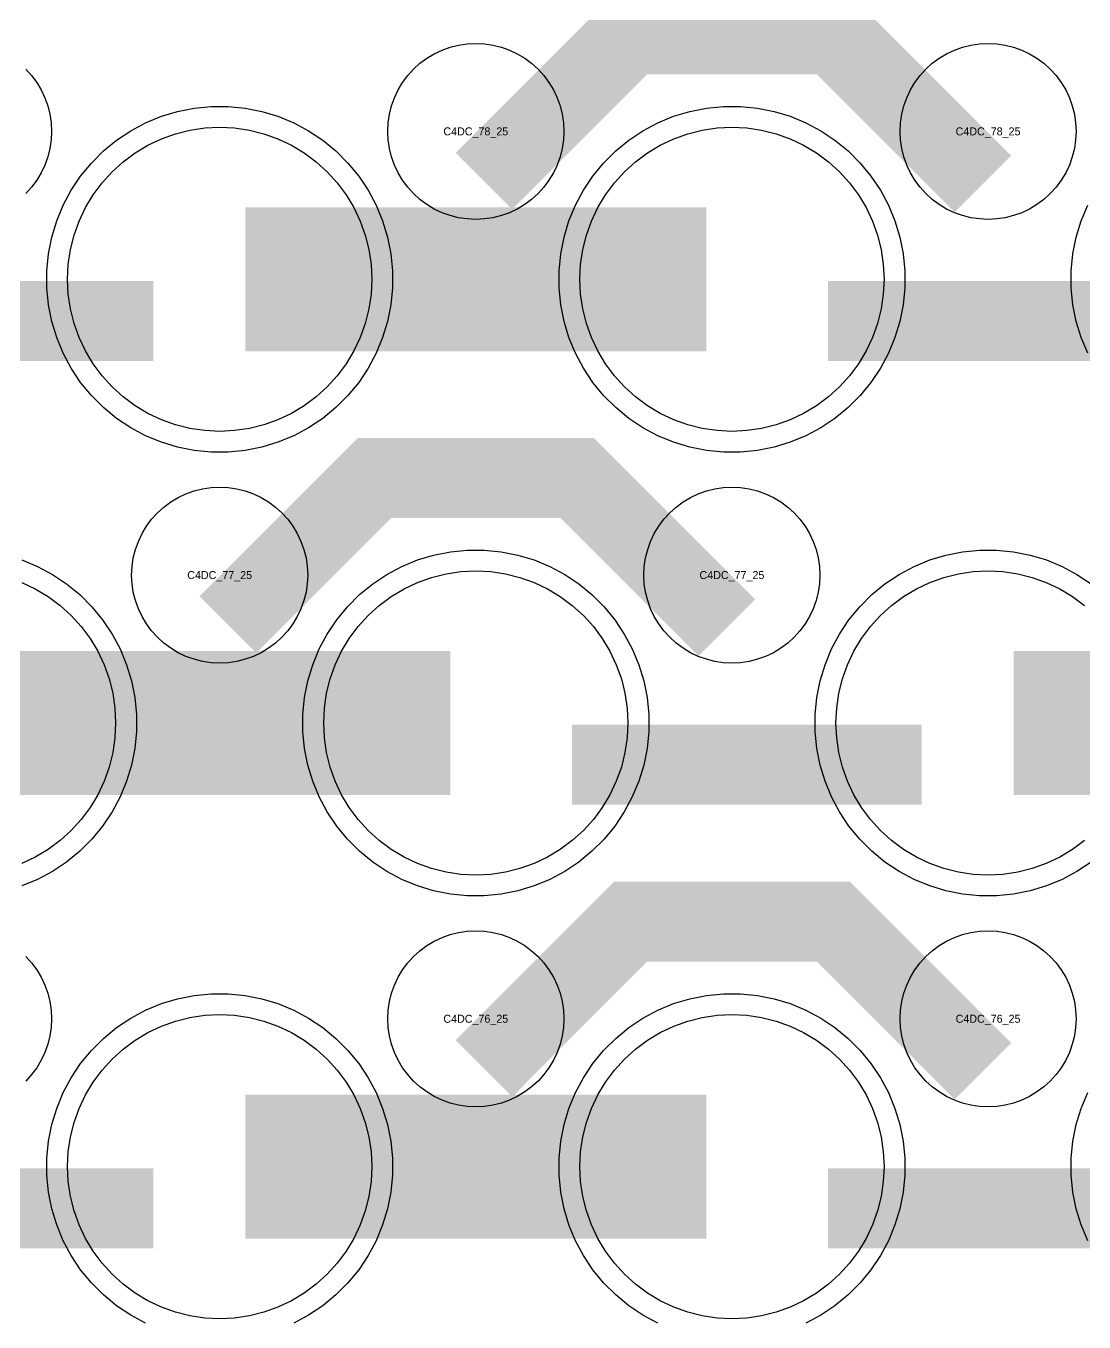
# Model space of a CAD drawing. Extents: x -11880 to 11880, y -14992 to 14992.
# Drawn here: x -4060.5 to -3730, y -4357.2 to -3952.4 of the extents above; entities that cross this region are included whole.
import ezdxf
from ezdxf.enums import TextEntityAlignment as Align

# ---------------------------------------------------------------- set-up
doc = ezdxf.new("R2010")
doc.units = 0
doc.header["$MEASUREMENT"] = 0
for name, color, linetype in [('GDS_775_DT_237', 138, 'CONTINUOUS'), ('RDL1_FS', 34, 'CONTINUOUS'), ('RDL_BS', 160, 'CONTINUOUS')]:
    doc.layers.add(name, color=color, linetype=linetype)

msp = doc.modelspace()

# ---------------------------------------------------------------- linework, layer by layer
at = {"layer": 'RDL1_FS'}
for points in [[(-4000, -4079.074), (-4004.657, -4078.845), (-4009.268, -4078.161), (-4013.791, -4077.029), (-4018.181, -4075.457), (-4022.395, -4073.465), (-4026.395, -4071.067), (-4030.14, -4068.289), (-4033.594, -4065.159), (-4036.724, -4061.705), (-4039.502, -4057.96), (-4041.9, -4053.96), (-4043.892, -4049.746), (-4045.464, -4045.356), (-4046.596, -4040.833), (-4047.28, -4036.222), (-4047.509, -4031.565), (-4047.28, -4026.908), (-4046.596, -4022.297), (-4045.464, -4017.774), (-4043.892, -4013.384), (-4041.9, -4009.17), (-4039.502, -4005.17), (-4036.724, -4001.425), (-4033.594, -3997.971), (-4030.14, -3994.841), (-4026.395, -3992.063), (-4022.395, -3989.665), (-4018.181, -3987.673), (-4013.791, -3986.101), (-4009.268, -3984.969), (-4004.657, -3984.285), (-4000, -3984.056), (-3995.343, -3984.285), (-3990.732, -3984.969), (-3986.209, -3986.101), (-3981.819, -3987.673), (-3977.605, -3989.665), (-3973.605, -3992.063), (-3969.86, -3994.841), (-3966.406, -3997.971), (-3963.276, -4001.425), (-3960.498, -4005.17), (-3958.1, -4009.17), (-3956.108, -4013.384), (-3954.536, -4017.774), (-3953.404, -4022.297), (-3952.72, -4026.908), (-3952.491, -4031.565), (-3952.72, -4036.222), (-3953.404, -4040.833), (-3954.536, -4045.356), (-3956.108, -4049.746), (-3958.1, -4053.96), (-3960.498, -4057.96), (-3963.276, -4061.705), (-3966.406, -4065.159), (-3969.86, -4068.289), (-3973.605, -4071.067), (-3977.605, -4073.465), (-3981.819, -4075.457), (-3986.209, -4077.029), (-3990.732, -4078.161), (-3995.343, -4078.845)], [(-3840, -4079.074), (-3844.657, -4078.845), (-3849.268, -4078.161), (-3853.791, -4077.029), (-3858.181, -4075.457), (-3862.395, -4073.465), (-3866.395, -4071.067), (-3870.14, -4068.289), (-3873.594, -4065.159), (-3876.724, -4061.705), (-3879.502, -4057.96), (-3881.9, -4053.96), (-3883.892, -4049.746), (-3885.464, -4045.356), (-3886.596, -4040.833), (-3887.28, -4036.222), (-3887.509, -4031.565), (-3887.28, -4026.908), (-3886.596, -4022.297), (-3885.464, -4017.774), (-3883.892, -4013.384), (-3881.9, -4009.17), (-3879.502, -4005.17), (-3876.724, -4001.425), (-3873.594, -3997.971), (-3870.14, -3994.841), (-3866.395, -3992.063), (-3862.395, -3989.665), (-3858.181, -3987.673), (-3853.791, -3986.101), (-3849.268, -3984.969), (-3844.657, -3984.285), (-3840, -3984.056), (-3835.343, -3984.285), (-3830.732, -3984.969), (-3826.209, -3986.101), (-3821.819, -3987.673), (-3817.605, -3989.665), (-3813.605, -3992.063), (-3809.86, -3994.841), (-3806.406, -3997.971), (-3803.276, -4001.425), (-3800.498, -4005.17), (-3798.1, -4009.17), (-3796.108, -4013.384), (-3794.536, -4017.774), (-3793.404, -4022.297), (-3792.72, -4026.908), (-3792.491, -4031.565), (-3792.72, -4036.222), (-3793.404, -4040.833), (-3794.536, -4045.356), (-3796.108, -4049.746), (-3798.1, -4053.96), (-3800.498, -4057.96), (-3803.276, -4061.705), (-3806.406, -4065.159), (-3809.86, -4068.289), (-3813.605, -4071.067), (-3817.605, -4073.465), (-3821.819, -4075.457), (-3826.209, -4077.029), (-3830.732, -4078.161), (-3835.343, -4078.845)], [(-3920, -4217.639), (-3924.657, -4217.41), (-3929.268, -4216.726), (-3933.791, -4215.594), (-3938.181, -4214.022), (-3942.395, -4212.03), (-3946.395, -4209.632), (-3950.14, -4206.854), (-3953.594, -4203.724), (-3956.724, -4200.27), (-3959.502, -4196.525), (-3961.9, -4192.525), (-3963.892, -4188.311), (-3965.464, -4183.921), (-3966.596, -4179.398), (-3967.28, -4174.787), (-3967.509, -4170.13), (-3967.28, -4165.473), (-3966.596, -4160.862), (-3965.464, -4156.339), (-3963.892, -4151.949), (-3961.9, -4147.735), (-3959.502, -4143.735), (-3956.724, -4139.99), (-3953.594, -4136.536), (-3950.14, -4133.406), (-3946.395, -4130.628), (-3942.395, -4128.23), (-3938.181, -4126.238), (-3933.791, -4124.666), (-3929.268, -4123.534), (-3924.657, -4122.85), (-3920, -4122.621), (-3915.343, -4122.85), (-3910.732, -4123.534), (-3906.209, -4124.666), (-3901.819, -4126.238), (-3897.605, -4128.23), (-3893.605, -4130.628), (-3889.86, -4133.406), (-3886.406, -4136.536), (-3883.276, -4139.99), (-3880.498, -4143.735), (-3878.1, -4147.735), (-3876.108, -4151.949), (-3874.536, -4156.339), (-3873.404, -4160.862), (-3872.72, -4165.473), (-3872.491, -4170.13), (-3872.72, -4174.787), (-3873.404, -4179.398), (-3874.536, -4183.921), (-3876.108, -4188.311), (-3878.1, -4192.525), (-3880.498, -4196.525), (-3883.276, -4200.27), (-3886.406, -4203.724), (-3889.86, -4206.854), (-3893.605, -4209.632), (-3897.605, -4212.03), (-3901.819, -4214.022), (-3906.209, -4215.594), (-3910.732, -4216.726), (-3915.343, -4217.41)]]:
    msp.add_lwpolyline(points, close=True, dxfattribs=at)
for points in [[(-3991.998, -4031.565, 45, 45, 0), (-3919.998, -4031.565, 45, 45, 0)], [(-3919.998, -4031.565, 45, 45, 0), (-3847.998, -4031.565, 45, 45, 0)], [(-4071.998, -4170.13, 45, 45, 0), (-3999.998, -4170.13, 45, 45, 0)], [(-3999.998, -4170.13, 45, 45, 0), (-3927.998, -4170.13, 45, 45, 0)], [(-3751.998, -4170.13, 45, 45, 0), (-3679.998, -4170.13, 45, 45, 0)]]:
    msp.add_lwpolyline(points, format="xyseb", dxfattribs=at)
for points in [[(-3729.86, -4206.854), (-3733.605, -4209.632), (-3737.605, -4212.03), (-3741.819, -4214.022), (-3746.209, -4215.594), (-3750.732, -4216.726), (-3755.343, -4217.41), (-3760, -4217.639), (-3764.657, -4217.41), (-3769.268, -4216.726), (-3773.791, -4215.594), (-3778.181, -4214.022), (-3782.395, -4212.03), (-3786.395, -4209.632), (-3790.14, -4206.854), (-3793.594, -4203.724), (-3796.724, -4200.27), (-3799.502, -4196.525), (-3801.9, -4192.525), (-3803.892, -4188.311), (-3805.464, -4183.921), (-3806.596, -4179.398), (-3807.28, -4174.787), (-3807.509, -4170.13), (-3807.28, -4165.473), (-3806.596, -4160.862), (-3805.464, -4156.339), (-3803.892, -4151.949), (-3801.9, -4147.735), (-3799.502, -4143.735), (-3796.724, -4139.99), (-3793.594, -4136.536), (-3790.14, -4133.406), (-3786.395, -4130.628), (-3782.395, -4128.23), (-3778.181, -4126.238), (-3773.791, -4124.666), (-3769.268, -4123.534), (-3764.657, -4122.85), (-3760, -4122.621), (-3755.343, -4122.85), (-3750.732, -4123.534), (-3746.209, -4124.666), (-3741.819, -4126.238), (-3737.605, -4128.23), (-3733.605, -4130.628), (-3729.86, -4133.406)], [(-4061.819, -4126.238), (-4057.605, -4128.23), (-4053.605, -4130.628), (-4049.86, -4133.406), (-4046.406, -4136.536), (-4043.276, -4139.99), (-4040.498, -4143.735), (-4038.1, -4147.735), (-4036.108, -4151.949), (-4034.536, -4156.339), (-4033.404, -4160.862), (-4032.72, -4165.473), (-4032.491, -4170.13), (-4032.72, -4174.787), (-4033.404, -4179.398), (-4034.536, -4183.921), (-4036.108, -4188.311), (-4038.1, -4192.525), (-4040.498, -4196.525), (-4043.276, -4200.27), (-4046.406, -4203.724), (-4049.86, -4206.854), (-4053.605, -4209.632), (-4057.605, -4212.03), (-4061.819, -4214.022)]]:
    msp.add_lwpolyline(points, dxfattribs=at)
at = {"layer": 'RDL1_FS', "color": 240, "true_color": 0xed1f24}
for points in [[(-4000, -4356.204), (-4004.657, -4355.975), (-4009.268, -4355.291), (-4013.791, -4354.159), (-4018.181, -4352.587), (-4022.395, -4350.595), (-4026.395, -4348.197), (-4030.14, -4345.419), (-4033.594, -4342.289), (-4036.724, -4338.835), (-4039.502, -4335.09), (-4041.9, -4331.09), (-4043.892, -4326.876), (-4045.464, -4322.486), (-4046.596, -4317.963), (-4047.28, -4313.352), (-4047.509, -4308.695), (-4047.28, -4304.038), (-4046.596, -4299.427), (-4045.464, -4294.904), (-4043.892, -4290.514), (-4041.9, -4286.3), (-4039.502, -4282.3), (-4036.724, -4278.555), (-4033.594, -4275.101), (-4030.14, -4271.971), (-4026.395, -4269.193), (-4022.395, -4266.795), (-4018.181, -4264.803), (-4013.791, -4263.231), (-4009.268, -4262.099), (-4004.657, -4261.415), (-4000, -4261.186), (-3995.343, -4261.415), (-3990.732, -4262.099), (-3986.209, -4263.231), (-3981.819, -4264.803), (-3977.605, -4266.795), (-3973.605, -4269.193), (-3969.86, -4271.971), (-3966.406, -4275.101), (-3963.276, -4278.555), (-3960.498, -4282.3), (-3958.1, -4286.3), (-3956.108, -4290.514), (-3954.536, -4294.904), (-3953.404, -4299.427), (-3952.72, -4304.038), (-3952.491, -4308.695), (-3952.72, -4313.352), (-3953.404, -4317.963), (-3954.536, -4322.486), (-3956.108, -4326.876), (-3958.1, -4331.09), (-3960.498, -4335.09), (-3963.276, -4338.835), (-3966.406, -4342.289), (-3969.86, -4345.419), (-3973.605, -4348.197), (-3977.605, -4350.595), (-3981.819, -4352.587), (-3986.209, -4354.159), (-3990.732, -4355.291), (-3995.343, -4355.975)], [(-3840, -4356.204), (-3844.657, -4355.975), (-3849.268, -4355.291), (-3853.791, -4354.159), (-3858.181, -4352.587), (-3862.395, -4350.595), (-3866.395, -4348.197), (-3870.14, -4345.419), (-3873.594, -4342.289), (-3876.724, -4338.835), (-3879.502, -4335.09), (-3881.9, -4331.09), (-3883.892, -4326.876), (-3885.464, -4322.486), (-3886.596, -4317.963), (-3887.28, -4313.352), (-3887.509, -4308.695), (-3887.28, -4304.038), (-3886.596, -4299.427), (-3885.464, -4294.904), (-3883.892, -4290.514), (-3881.9, -4286.3), (-3879.502, -4282.3), (-3876.724, -4278.555), (-3873.594, -4275.101), (-3870.14, -4271.971), (-3866.395, -4269.193), (-3862.395, -4266.795), (-3858.181, -4264.803), (-3853.791, -4263.231), (-3849.268, -4262.099), (-3844.657, -4261.415), (-3840, -4261.186), (-3835.343, -4261.415), (-3830.732, -4262.099), (-3826.209, -4263.231), (-3821.819, -4264.803), (-3817.605, -4266.795), (-3813.605, -4269.193), (-3809.86, -4271.971), (-3806.406, -4275.101), (-3803.276, -4278.555), (-3800.498, -4282.3), (-3798.1, -4286.3), (-3796.108, -4290.514), (-3794.536, -4294.904), (-3793.404, -4299.427), (-3792.72, -4304.038), (-3792.491, -4308.695), (-3792.72, -4313.352), (-3793.404, -4317.963), (-3794.536, -4322.486), (-3796.108, -4326.876), (-3798.1, -4331.09), (-3800.498, -4335.09), (-3803.276, -4338.835), (-3806.406, -4342.289), (-3809.86, -4345.419), (-3813.605, -4348.197), (-3817.605, -4350.595), (-3821.819, -4352.587), (-3826.209, -4354.159), (-3830.732, -4355.291), (-3835.343, -4355.975)]]:
    msp.add_lwpolyline(points, close=True, dxfattribs=at)
for points in [[(-3991.998, -4308.695, 45, 45, 0), (-3919.998, -4308.695, 45, 45, 0)], [(-3919.998, -4308.695, 45, 45, 0), (-3847.998, -4308.695, 45, 45, 0)]]:
    msp.add_lwpolyline(points, format="xyseb", dxfattribs=at)
at = {"layer": 'RDL_BS'}
for points in [[(-3917.438, -4000.879, 25, 25, 0), (-3871.623, -3955.064, 25, 25, 0), (-3838.07, -3955.064, 25, 25, 0)], [(-3761.599, -4001.778, 25, 25, 0), (-3808.313, -3955.064, 25, 25, 0), (-3838.071, -3955.064, 25, 25, 0)], [(-4129.984, -4044.578, 25, 25, 0), (-4020.719, -4044.578, 25, 25, 0)], [(-3809.984, -4044.578, 25, 25, 0), (-3700.719, -4044.578, 25, 25, 0)], [(-3997.438, -4139.444, 25, 25, 0), (-3951.623, -4093.629, 25, 25, 0), (-3918.07, -4093.629, 25, 25, 0)], [(-3841.599, -4140.343, 25, 25, 0), (-3888.313, -4093.629, 25, 25, 0), (-3918.071, -4093.629, 25, 25, 0)], [(-3889.984, -4183.143, 25, 25, 0), (-3780.719, -4183.143, 25, 25, 0)], [(-3917.438, -4278.009, 25, 25, 0), (-3871.623, -4232.194, 25, 25, 0), (-3838.07, -4232.194, 25, 25, 0)], [(-3761.599, -4278.908, 25, 25, 0), (-3808.313, -4232.194, 25, 25, 0), (-3838.071, -4232.194, 25, 25, 0)]]:
    msp.add_lwpolyline(points, format="xyseb", dxfattribs=at)
for points in [[(-3920, -4012.871), (-3922.693, -4012.739), (-3925.365, -4012.343), (-3927.984, -4011.686), (-3930.519, -4010.779), (-3932.956, -4009.627), (-3935.28, -4008.234), (-3937.443, -4006.631), (-3939.442, -4004.819), (-3941.254, -4002.82), (-3942.857, -4000.657), (-3944.25, -3998.333), (-3945.402, -3995.896), (-3946.309, -3993.361), (-3946.966, -3990.742), (-3947.362, -3988.07), (-3947.494, -3985.377), (-3947.362, -3982.684), (-3946.966, -3980.012), (-3946.309, -3977.393), (-3945.402, -3974.858), (-3944.25, -3972.421), (-3942.857, -3970.097), (-3941.254, -3967.934), (-3939.442, -3965.935), (-3937.443, -3964.123), (-3935.28, -3962.52), (-3932.956, -3961.127), (-3930.519, -3959.975), (-3927.984, -3959.068), (-3925.365, -3958.411), (-3922.693, -3958.015), (-3920, -3957.883), (-3917.307, -3958.015), (-3914.635, -3958.411), (-3912.016, -3959.068), (-3909.481, -3959.975), (-3907.044, -3961.127), (-3904.72, -3962.52), (-3902.557, -3964.123), (-3900.558, -3965.935), (-3898.746, -3967.934), (-3897.143, -3970.097), (-3895.75, -3972.421), (-3894.598, -3974.858), (-3893.691, -3977.393), (-3893.034, -3980.012), (-3892.638, -3982.684), (-3892.506, -3985.377), (-3892.638, -3988.07), (-3893.034, -3990.742), (-3893.691, -3993.361), (-3894.598, -3995.896), (-3895.75, -3998.333), (-3897.143, -4000.657), (-3898.746, -4002.82), (-3900.558, -4004.819), (-3902.557, -4006.631), (-3904.72, -4008.234), (-3907.044, -4009.627), (-3909.481, -4010.779), (-3912.016, -4011.686), (-3914.635, -4012.343), (-3917.307, -4012.739)], [(-3760, -4012.871), (-3762.693, -4012.739), (-3765.365, -4012.343), (-3767.984, -4011.686), (-3770.519, -4010.779), (-3772.956, -4009.627), (-3775.28, -4008.234), (-3777.443, -4006.631), (-3779.442, -4004.819), (-3781.254, -4002.82), (-3782.857, -4000.657), (-3784.25, -3998.333), (-3785.402, -3995.896), (-3786.309, -3993.361), (-3786.966, -3990.742), (-3787.362, -3988.07), (-3787.494, -3985.377), (-3787.362, -3982.684), (-3786.966, -3980.012), (-3786.309, -3977.393), (-3785.402, -3974.858), (-3784.25, -3972.421), (-3782.857, -3970.097), (-3781.254, -3967.934), (-3779.442, -3965.935), (-3777.443, -3964.123), (-3775.28, -3962.52), (-3772.956, -3961.127), (-3770.519, -3959.975), (-3767.984, -3959.068), (-3765.365, -3958.411), (-3762.693, -3958.015), (-3760, -3957.883), (-3757.307, -3958.015), (-3754.635, -3958.411), (-3752.016, -3959.068), (-3749.481, -3959.975), (-3747.044, -3961.127), (-3744.72, -3962.52), (-3742.557, -3964.123), (-3740.558, -3965.935), (-3738.746, -3967.934), (-3737.143, -3970.097), (-3735.75, -3972.421), (-3734.598, -3974.858), (-3733.691, -3977.393), (-3733.034, -3980.012), (-3732.638, -3982.684), (-3732.506, -3985.377), (-3732.638, -3988.07), (-3733.034, -3990.742), (-3733.691, -3993.361), (-3734.598, -3995.896), (-3735.75, -3998.333), (-3737.143, -4000.657), (-3738.746, -4002.82), (-3740.558, -4004.819), (-3742.557, -4006.631), (-3744.72, -4008.234), (-3747.044, -4009.627), (-3749.481, -4010.779), (-3752.016, -4011.686), (-3754.635, -4012.343), (-3757.307, -4012.739)], [(-4002.644, -4085.565), (-4007.938, -4085.048), (-4013.165, -4084.002), (-4018.205, -4082.471), (-4023.115, -4080.44), (-4027.777, -4077.948), (-4032.191, -4075.001), (-4036.292, -4071.639), (-4040.074, -4067.857), (-4043.436, -4063.756), (-4046.383, -4059.342), (-4048.875, -4054.68), (-4050.906, -4049.77), (-4052.437, -4044.73), (-4053.483, -4039.503), (-4054, -4034.209), (-4054, -4028.921), (-4053.483, -4023.627), (-4052.437, -4018.4), (-4050.906, -4013.36), (-4048.875, -4008.45), (-4046.383, -4003.788), (-4043.436, -3999.374), (-4040.074, -3995.273), (-4036.292, -3991.491), (-4032.191, -3988.129), (-4027.777, -3985.182), (-4023.115, -3982.69), (-4018.205, -3980.659), (-4013.165, -3979.128), (-4007.938, -3978.082), (-4002.644, -3977.565), (-3997.356, -3977.565), (-3992.062, -3978.082), (-3986.835, -3979.128), (-3981.795, -3980.659), (-3976.885, -3982.69), (-3972.223, -3985.182), (-3967.809, -3988.129), (-3963.708, -3991.491), (-3959.926, -3995.273), (-3956.564, -3999.374), (-3953.617, -4003.788), (-3951.125, -4008.45), (-3949.094, -4013.36), (-3947.563, -4018.4), (-3946.517, -4023.627), (-3946, -4028.921), (-3946, -4034.209), (-3946.517, -4039.503), (-3947.563, -4044.73), (-3949.094, -4049.77), (-3951.125, -4054.68), (-3953.617, -4059.342), (-3956.564, -4063.756), (-3959.926, -4067.857), (-3963.708, -4071.639), (-3967.809, -4075.001), (-3972.223, -4077.948), (-3976.885, -4080.44), (-3981.795, -4082.471), (-3986.835, -4084.002), (-3992.062, -4085.048), (-3997.356, -4085.565)], [(-3842.644, -4085.565), (-3847.938, -4085.048), (-3853.165, -4084.002), (-3858.205, -4082.471), (-3863.115, -4080.44), (-3867.777, -4077.948), (-3872.191, -4075.001), (-3876.292, -4071.639), (-3880.074, -4067.857), (-3883.436, -4063.756), (-3886.383, -4059.342), (-3888.875, -4054.68), (-3890.906, -4049.77), (-3892.437, -4044.73), (-3893.483, -4039.503), (-3894, -4034.209), (-3894, -4028.921), (-3893.483, -4023.627), (-3892.437, -4018.4), (-3890.906, -4013.36), (-3888.875, -4008.45), (-3886.383, -4003.788), (-3883.436, -3999.374), (-3880.074, -3995.273), (-3876.292, -3991.491), (-3872.191, -3988.129), (-3867.777, -3985.182), (-3863.115, -3982.69), (-3858.205, -3980.659), (-3853.165, -3979.128), (-3847.938, -3978.082), (-3842.644, -3977.565), (-3837.356, -3977.565), (-3832.062, -3978.082), (-3826.835, -3979.128), (-3821.795, -3980.659), (-3816.885, -3982.69), (-3812.223, -3985.182), (-3807.809, -3988.129), (-3803.708, -3991.491), (-3799.926, -3995.273), (-3796.564, -3999.374), (-3793.617, -4003.788), (-3791.125, -4008.45), (-3789.094, -4013.36), (-3787.563, -4018.4), (-3786.517, -4023.627), (-3786, -4028.921), (-3786, -4034.209), (-3786.517, -4039.503), (-3787.563, -4044.73), (-3789.094, -4049.77), (-3791.125, -4054.68), (-3793.617, -4059.342), (-3796.564, -4063.756), (-3799.926, -4067.857), (-3803.708, -4071.639), (-3807.809, -4075.001), (-3812.223, -4077.948), (-3816.885, -4080.44), (-3821.795, -4082.471), (-3826.835, -4084.002), (-3832.062, -4085.048), (-3837.356, -4085.565)], [(-4000, -4151.436), (-4002.693, -4151.304), (-4005.365, -4150.908), (-4007.984, -4150.251), (-4010.519, -4149.344), (-4012.956, -4148.192), (-4015.28, -4146.799), (-4017.443, -4145.196), (-4019.442, -4143.384), (-4021.254, -4141.385), (-4022.857, -4139.222), (-4024.25, -4136.898), (-4025.402, -4134.461), (-4026.309, -4131.926), (-4026.966, -4129.307), (-4027.362, -4126.635), (-4027.494, -4123.942), (-4027.362, -4121.249), (-4026.966, -4118.577), (-4026.309, -4115.958), (-4025.402, -4113.423), (-4024.25, -4110.986), (-4022.857, -4108.662), (-4021.254, -4106.499), (-4019.442, -4104.5), (-4017.443, -4102.688), (-4015.28, -4101.085), (-4012.956, -4099.692), (-4010.519, -4098.54), (-4007.984, -4097.633), (-4005.365, -4096.976), (-4002.693, -4096.58), (-4000, -4096.448), (-3997.307, -4096.58), (-3994.635, -4096.976), (-3992.016, -4097.633), (-3989.481, -4098.54), (-3987.044, -4099.692), (-3984.72, -4101.085), (-3982.557, -4102.688), (-3980.558, -4104.5), (-3978.746, -4106.499), (-3977.143, -4108.662), (-3975.75, -4110.986), (-3974.598, -4113.423), (-3973.691, -4115.958), (-3973.034, -4118.577), (-3972.638, -4121.249), (-3972.506, -4123.942), (-3972.638, -4126.635), (-3973.034, -4129.307), (-3973.691, -4131.926), (-3974.598, -4134.461), (-3975.75, -4136.898), (-3977.143, -4139.222), (-3978.746, -4141.385), (-3980.558, -4143.384), (-3982.557, -4145.196), (-3984.72, -4146.799), (-3987.044, -4148.192), (-3989.481, -4149.344), (-3992.016, -4150.251), (-3994.635, -4150.908), (-3997.307, -4151.304)], [(-3840, -4151.436), (-3842.693, -4151.304), (-3845.365, -4150.908), (-3847.984, -4150.251), (-3850.519, -4149.344), (-3852.956, -4148.192), (-3855.28, -4146.799), (-3857.443, -4145.196), (-3859.442, -4143.384), (-3861.254, -4141.385), (-3862.857, -4139.222), (-3864.25, -4136.898), (-3865.402, -4134.461), (-3866.309, -4131.926), (-3866.966, -4129.307), (-3867.362, -4126.635), (-3867.494, -4123.942), (-3867.362, -4121.249), (-3866.966, -4118.577), (-3866.309, -4115.958), (-3865.402, -4113.423), (-3864.25, -4110.986), (-3862.857, -4108.662), (-3861.254, -4106.499), (-3859.442, -4104.5), (-3857.443, -4102.688), (-3855.28, -4101.085), (-3852.956, -4099.692), (-3850.519, -4098.54), (-3847.984, -4097.633), (-3845.365, -4096.976), (-3842.693, -4096.58), (-3840, -4096.448), (-3837.307, -4096.58), (-3834.635, -4096.976), (-3832.016, -4097.633), (-3829.481, -4098.54), (-3827.044, -4099.692), (-3824.72, -4101.085), (-3822.557, -4102.688), (-3820.558, -4104.5), (-3818.746, -4106.499), (-3817.143, -4108.662), (-3815.75, -4110.986), (-3814.598, -4113.423), (-3813.691, -4115.958), (-3813.034, -4118.577), (-3812.638, -4121.249), (-3812.506, -4123.942), (-3812.638, -4126.635), (-3813.034, -4129.307), (-3813.691, -4131.926), (-3814.598, -4134.461), (-3815.75, -4136.898), (-3817.143, -4139.222), (-3818.746, -4141.385), (-3820.558, -4143.384), (-3822.557, -4145.196), (-3824.72, -4146.799), (-3827.044, -4148.192), (-3829.481, -4149.344), (-3832.016, -4150.251), (-3834.635, -4150.908), (-3837.307, -4151.304)], [(-3922.644, -4224.13), (-3927.938, -4223.613), (-3933.165, -4222.567), (-3938.205, -4221.036), (-3943.115, -4219.005), (-3947.777, -4216.513), (-3952.191, -4213.566), (-3956.292, -4210.204), (-3960.074, -4206.422), (-3963.436, -4202.321), (-3966.383, -4197.907), (-3968.875, -4193.245), (-3970.906, -4188.335), (-3972.437, -4183.295), (-3973.483, -4178.068), (-3974, -4172.774), (-3974, -4167.486), (-3973.483, -4162.192), (-3972.437, -4156.965), (-3970.906, -4151.925), (-3968.875, -4147.015), (-3966.383, -4142.353), (-3963.436, -4137.939), (-3960.074, -4133.838), (-3956.292, -4130.056), (-3952.191, -4126.694), (-3947.777, -4123.747), (-3943.115, -4121.255), (-3938.205, -4119.224), (-3933.165, -4117.693), (-3927.938, -4116.647), (-3922.644, -4116.13), (-3917.356, -4116.13), (-3912.062, -4116.647), (-3906.835, -4117.693), (-3901.795, -4119.224), (-3896.885, -4121.255), (-3892.223, -4123.747), (-3887.809, -4126.694), (-3883.708, -4130.056), (-3879.926, -4133.838), (-3876.564, -4137.939), (-3873.617, -4142.353), (-3871.125, -4147.015), (-3869.094, -4151.925), (-3867.563, -4156.965), (-3866.517, -4162.192), (-3866, -4167.486), (-3866, -4172.774), (-3866.517, -4178.068), (-3867.563, -4183.295), (-3869.094, -4188.335), (-3871.125, -4193.245), (-3873.617, -4197.907), (-3876.564, -4202.321), (-3879.926, -4206.422), (-3883.708, -4210.204), (-3887.809, -4213.566), (-3892.223, -4216.513), (-3896.885, -4219.005), (-3901.795, -4221.036), (-3906.835, -4222.567), (-3912.062, -4223.613), (-3917.356, -4224.13)], [(-3920, -4290.001), (-3922.693, -4289.869), (-3925.365, -4289.473), (-3927.984, -4288.816), (-3930.519, -4287.909), (-3932.956, -4286.757), (-3935.28, -4285.364), (-3937.443, -4283.761), (-3939.442, -4281.949), (-3941.254, -4279.95), (-3942.857, -4277.787), (-3944.25, -4275.463), (-3945.402, -4273.026), (-3946.309, -4270.491), (-3946.966, -4267.872), (-3947.362, -4265.2), (-3947.494, -4262.507), (-3947.362, -4259.814), (-3946.966, -4257.142), (-3946.309, -4254.523), (-3945.402, -4251.988), (-3944.25, -4249.551), (-3942.857, -4247.227), (-3941.254, -4245.064), (-3939.442, -4243.065), (-3937.443, -4241.253), (-3935.28, -4239.65), (-3932.956, -4238.257), (-3930.519, -4237.105), (-3927.984, -4236.198), (-3925.365, -4235.541), (-3922.693, -4235.145), (-3920, -4235.013), (-3917.307, -4235.145), (-3914.635, -4235.541), (-3912.016, -4236.198), (-3909.481, -4237.105), (-3907.044, -4238.257), (-3904.72, -4239.65), (-3902.557, -4241.253), (-3900.558, -4243.065), (-3898.746, -4245.064), (-3897.143, -4247.227), (-3895.75, -4249.551), (-3894.598, -4251.988), (-3893.691, -4254.523), (-3893.034, -4257.142), (-3892.638, -4259.814), (-3892.506, -4262.507), (-3892.638, -4265.2), (-3893.034, -4267.872), (-3893.691, -4270.491), (-3894.598, -4273.026), (-3895.75, -4275.463), (-3897.143, -4277.787), (-3898.746, -4279.95), (-3900.558, -4281.949), (-3902.557, -4283.761), (-3904.72, -4285.364), (-3907.044, -4286.757), (-3909.481, -4287.909), (-3912.016, -4288.816), (-3914.635, -4289.473), (-3917.307, -4289.869)], [(-3760, -4290.001), (-3762.693, -4289.869), (-3765.365, -4289.473), (-3767.984, -4288.816), (-3770.519, -4287.909), (-3772.956, -4286.757), (-3775.28, -4285.364), (-3777.443, -4283.761), (-3779.442, -4281.949), (-3781.254, -4279.95), (-3782.857, -4277.787), (-3784.25, -4275.463), (-3785.402, -4273.026), (-3786.309, -4270.491), (-3786.966, -4267.872), (-3787.362, -4265.2), (-3787.494, -4262.507), (-3787.362, -4259.814), (-3786.966, -4257.142), (-3786.309, -4254.523), (-3785.402, -4251.988), (-3784.25, -4249.551), (-3782.857, -4247.227), (-3781.254, -4245.064), (-3779.442, -4243.065), (-3777.443, -4241.253), (-3775.28, -4239.65), (-3772.956, -4238.257), (-3770.519, -4237.105), (-3767.984, -4236.198), (-3765.365, -4235.541), (-3762.693, -4235.145), (-3760, -4235.013), (-3757.307, -4235.145), (-3754.635, -4235.541), (-3752.016, -4236.198), (-3749.481, -4237.105), (-3747.044, -4238.257), (-3744.72, -4239.65), (-3742.557, -4241.253), (-3740.558, -4243.065), (-3738.746, -4245.064), (-3737.143, -4247.227), (-3735.75, -4249.551), (-3734.598, -4251.988), (-3733.691, -4254.523), (-3733.034, -4257.142), (-3732.638, -4259.814), (-3732.506, -4262.507), (-3732.638, -4265.2), (-3733.034, -4267.872), (-3733.691, -4270.491), (-3734.598, -4273.026), (-3735.75, -4275.463), (-3737.143, -4277.787), (-3738.746, -4279.95), (-3740.558, -4281.949), (-3742.557, -4283.761), (-3744.72, -4285.364), (-3747.044, -4286.757), (-3749.481, -4287.909), (-3752.016, -4288.816), (-3754.635, -4289.473), (-3757.307, -4289.869)]]:
    msp.add_lwpolyline(points, close=True, dxfattribs=at)
for points in [[(-4060.558, -3965.935), (-4058.746, -3967.934), (-4057.143, -3970.097), (-4055.75, -3972.421), (-4054.598, -3974.858), (-4053.691, -3977.393), (-4053.034, -3980.012), (-4052.638, -3982.684), (-4052.506, -3985.377), (-4052.638, -3988.07), (-4053.034, -3990.742), (-4053.691, -3993.361), (-4054.598, -3995.896), (-4055.75, -3998.333), (-4057.143, -4000.657), (-4058.746, -4002.82), (-4060.558, -4004.819)], [(-3728.875, -4054.68), (-3730.906, -4049.77), (-3732.437, -4044.73), (-3733.483, -4039.503), (-3734, -4034.209), (-3734, -4028.921), (-3733.483, -4023.627), (-3732.437, -4018.4), (-3730.906, -4013.36), (-3728.875, -4008.45)], [(-3727.809, -4213.566), (-3732.223, -4216.513), (-3736.885, -4219.005), (-3741.795, -4221.036), (-3746.835, -4222.567), (-3752.062, -4223.613), (-3757.356, -4224.13), (-3762.644, -4224.13), (-3767.938, -4223.613), (-3773.165, -4222.567), (-3778.205, -4221.036), (-3783.115, -4219.005), (-3787.777, -4216.513), (-3792.191, -4213.566), (-3796.292, -4210.204), (-3800.074, -4206.422), (-3803.436, -4202.321), (-3806.383, -4197.907), (-3808.875, -4193.245), (-3810.906, -4188.335), (-3812.437, -4183.295), (-3813.483, -4178.068), (-3814, -4172.774), (-3814, -4167.486), (-3813.483, -4162.192), (-3812.437, -4156.965), (-3810.906, -4151.925), (-3808.875, -4147.015), (-3806.383, -4142.353), (-3803.436, -4137.939), (-3800.074, -4133.838), (-3796.292, -4130.056), (-3792.191, -4126.694), (-3787.777, -4123.747), (-3783.115, -4121.255), (-3778.205, -4119.224), (-3773.165, -4117.693), (-3767.938, -4116.647), (-3762.644, -4116.13), (-3757.356, -4116.13), (-3752.062, -4116.647), (-3746.835, -4117.693), (-3741.795, -4119.224), (-3736.885, -4121.255), (-3732.223, -4123.747), (-3727.809, -4126.694)], [(-4061.795, -4119.224), (-4056.885, -4121.255), (-4052.223, -4123.747), (-4047.809, -4126.694), (-4043.708, -4130.056), (-4039.926, -4133.838), (-4036.564, -4137.939), (-4033.617, -4142.353), (-4031.125, -4147.015), (-4029.094, -4151.925), (-4027.563, -4156.965), (-4026.517, -4162.192), (-4026, -4167.486), (-4026, -4172.774), (-4026.517, -4178.068), (-4027.563, -4183.295), (-4029.094, -4188.335), (-4031.125, -4193.245), (-4033.617, -4197.907), (-4036.564, -4202.321), (-4039.926, -4206.422), (-4043.708, -4210.204), (-4047.809, -4213.566), (-4052.223, -4216.513), (-4056.885, -4219.005), (-4061.795, -4221.036)], [(-4060.558, -4243.065), (-4058.746, -4245.064), (-4057.143, -4247.227), (-4055.75, -4249.551), (-4054.598, -4251.988), (-4053.691, -4254.523), (-4053.034, -4257.142), (-4052.638, -4259.814), (-4052.506, -4262.507), (-4052.638, -4265.2), (-4053.034, -4267.872), (-4053.691, -4270.491), (-4054.598, -4273.026), (-4055.75, -4275.463), (-4057.143, -4277.787), (-4058.746, -4279.95), (-4060.558, -4281.949)]]:
    msp.add_lwpolyline(points, dxfattribs=at)
at = {"layer": 'RDL_BS', "color": 240, "true_color": 0xed1f24}
for points in [[(-4023.115, -4357.57), (-4027.777, -4355.078), (-4032.191, -4352.131), (-4036.292, -4348.769), (-4040.074, -4344.987), (-4043.436, -4340.886), (-4046.383, -4336.472), (-4048.875, -4331.81), (-4050.906, -4326.9), (-4052.437, -4321.86), (-4053.483, -4316.633), (-4054, -4311.339), (-4054, -4306.051), (-4053.483, -4300.757), (-4052.437, -4295.53), (-4050.906, -4290.49), (-4048.875, -4285.58), (-4046.383, -4280.918), (-4043.436, -4276.504), (-4040.074, -4272.403), (-4036.292, -4268.621), (-4032.191, -4265.259), (-4027.777, -4262.312), (-4023.115, -4259.82), (-4018.205, -4257.789), (-4013.165, -4256.258), (-4007.938, -4255.212), (-4002.644, -4254.695), (-3997.356, -4254.695), (-3992.062, -4255.212), (-3986.835, -4256.258), (-3981.795, -4257.789), (-3976.885, -4259.82), (-3972.223, -4262.312), (-3967.809, -4265.259), (-3963.708, -4268.621), (-3959.926, -4272.403), (-3956.564, -4276.504), (-3953.617, -4280.918), (-3951.125, -4285.58), (-3949.094, -4290.49), (-3947.563, -4295.53), (-3946.517, -4300.757), (-3946, -4306.051), (-3946, -4311.339), (-3946.517, -4316.633), (-3947.563, -4321.86), (-3949.094, -4326.9), (-3951.125, -4331.81), (-3953.617, -4336.472), (-3956.564, -4340.886), (-3959.926, -4344.987), (-3963.708, -4348.769), (-3967.809, -4352.131), (-3972.223, -4355.078), (-3976.885, -4357.57)], [(-3863.115, -4357.57), (-3867.777, -4355.078), (-3872.191, -4352.131), (-3876.292, -4348.769), (-3880.074, -4344.987), (-3883.436, -4340.886), (-3886.383, -4336.472), (-3888.875, -4331.81), (-3890.906, -4326.9), (-3892.437, -4321.86), (-3893.483, -4316.633), (-3894, -4311.339), (-3894, -4306.051), (-3893.483, -4300.757), (-3892.437, -4295.53), (-3890.906, -4290.49), (-3888.875, -4285.58), (-3886.383, -4280.918), (-3883.436, -4276.504), (-3880.074, -4272.403), (-3876.292, -4268.621), (-3872.191, -4265.259), (-3867.777, -4262.312), (-3863.115, -4259.82), (-3858.205, -4257.789), (-3853.165, -4256.258), (-3847.938, -4255.212), (-3842.644, -4254.695), (-3837.356, -4254.695), (-3832.062, -4255.212), (-3826.835, -4256.258), (-3821.795, -4257.789), (-3816.885, -4259.82), (-3812.223, -4262.312), (-3807.809, -4265.259), (-3803.708, -4268.621), (-3799.926, -4272.403), (-3796.564, -4276.504), (-3793.617, -4280.918), (-3791.125, -4285.58), (-3789.094, -4290.49), (-3787.563, -4295.53), (-3786.517, -4300.757), (-3786, -4306.051), (-3786, -4311.339), (-3786.517, -4316.633), (-3787.563, -4321.86), (-3789.094, -4326.9), (-3791.125, -4331.81), (-3793.617, -4336.472), (-3796.564, -4340.886), (-3799.926, -4344.987), (-3803.708, -4348.769), (-3807.809, -4352.131), (-3812.223, -4355.078), (-3816.885, -4357.57)], [(-3728.875, -4331.81), (-3730.906, -4326.9), (-3732.437, -4321.86), (-3733.483, -4316.633), (-3734, -4311.339), (-3734, -4306.051), (-3733.483, -4300.757), (-3732.437, -4295.53), (-3730.906, -4290.49), (-3728.875, -4285.58)]]:
    msp.add_lwpolyline(points, dxfattribs=at)
for points in [[(-4129.984, -4321.708, 25, 25, 0), (-4020.719, -4321.708, 25, 25, 0)], [(-3809.984, -4321.708, 25, 25, 0), (-3700.719, -4321.708, 25, 25, 0)]]:
    msp.add_lwpolyline(points, format="xyseb", dxfattribs=at)

# ---------------------------------------------------------------- texts
at = {"layer": 'GDS_775_DT_237'}
for s, p in [('C4DC_78_25', (-3920, -3985.377)), ('C4DC_78_25', (-3920, -3985.377)), ('C4DC_78_25', (-3760, -3985.377)), ('C4DC_78_25', (-3760, -3985.377)), ('C4DC_77_25', (-4000, -4123.942)), ('C4DC_77_25', (-4000, -4123.942)), ('C4DC_77_25', (-3840, -4123.942)), ('C4DC_77_25', (-3840, -4123.942)), ('C4DC_76_25', (-3920, -4262.507)), ('C4DC_76_25', (-3920, -4262.507)), ('C4DC_76_25', (-3760, -4262.507)), ('C4DC_76_25', (-3760, -4262.507))]:
    msp.add_text(s, height=2.5, dxfattribs=at).set_placement(p, align=Align.MIDDLE_CENTER)

doc.saveas('drawing.dxf')
